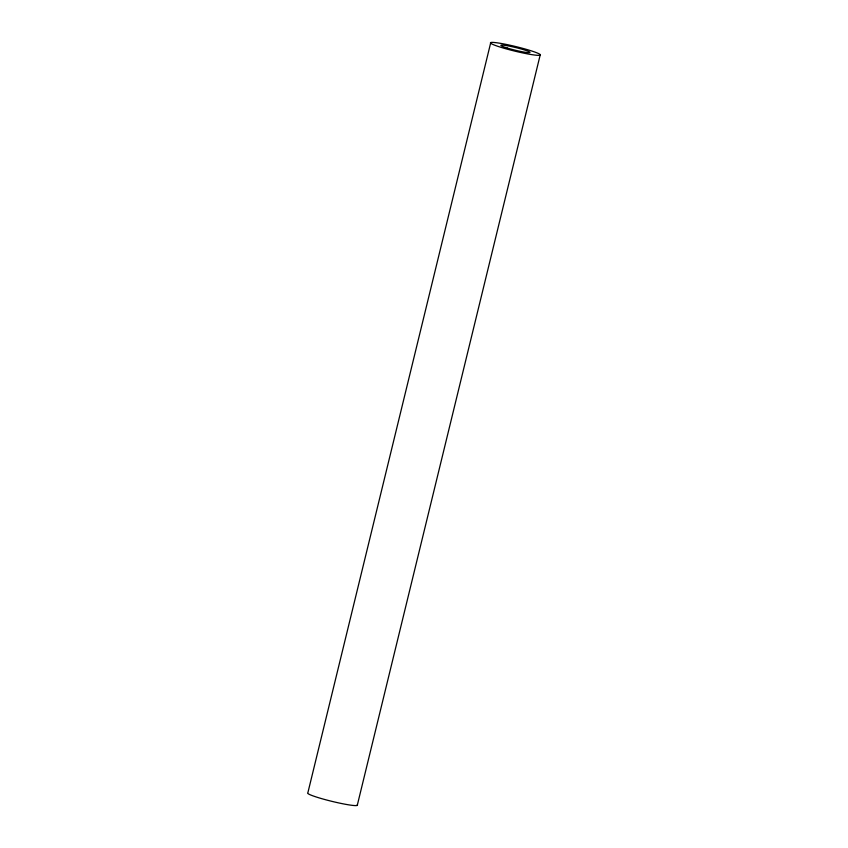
<?xml version="1.0" encoding="UTF-8"?>
<svg xmlns="http://www.w3.org/2000/svg" width="848" height="848" viewBox="0 0 848 848"><rect width="100%" height="100%" fill="white"/><g stroke="black" fill="none" stroke-linecap="round" stroke-linejoin="round"><path stroke-width="1.27" d="M490.748 42.591L307.856 792.827A25.641 2.321 13.7 0 0 332.458 801.487A25.641 2.321 13.7 0 0 357.273 804.794M357.252 805.409L540.144 55.173A25.641 2.321 13.7 0 0 506.002 44.382A25.641 2.321 13.7 0 0 500.193 47.085A25.641 2.321 13.7 0 0 540.144 55.173M507.252 48.05A14.978 1.357 13.7 0 0 529.958 52.491A14.978 1.357 13.7 0 0 509.129 46.089A14.978 1.357 13.7 0 0 507.252 48.05"/></g></svg>
